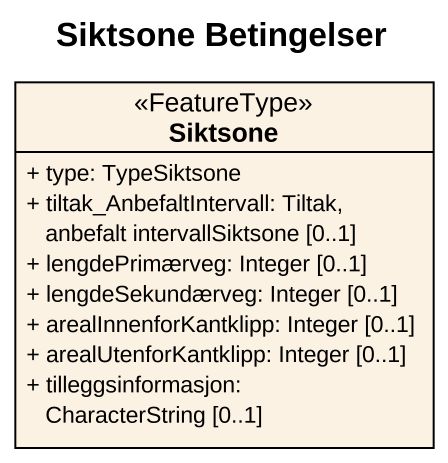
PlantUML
@startuml
title Siktsone Betingelser
hide circle
hide empty members
skinparam classAttributeIconSize 0
class Siktsone <<FeatureType>> {
  + type: TypeSiktsone
  + tiltak_AnbefaltIntervall: Tiltak, anbefalt intervallSiktsone [0..1]
  + lengdePrimærveg: Integer [0..1]
  + lengdeSekundærveg: Integer [0..1]
  + arealInnenforKantklipp: Integer [0..1]
  + arealUtenforKantklipp: Integer [0..1]
  + tilleggsinformasjon: CharacterString [0..1]
}
@enduml
